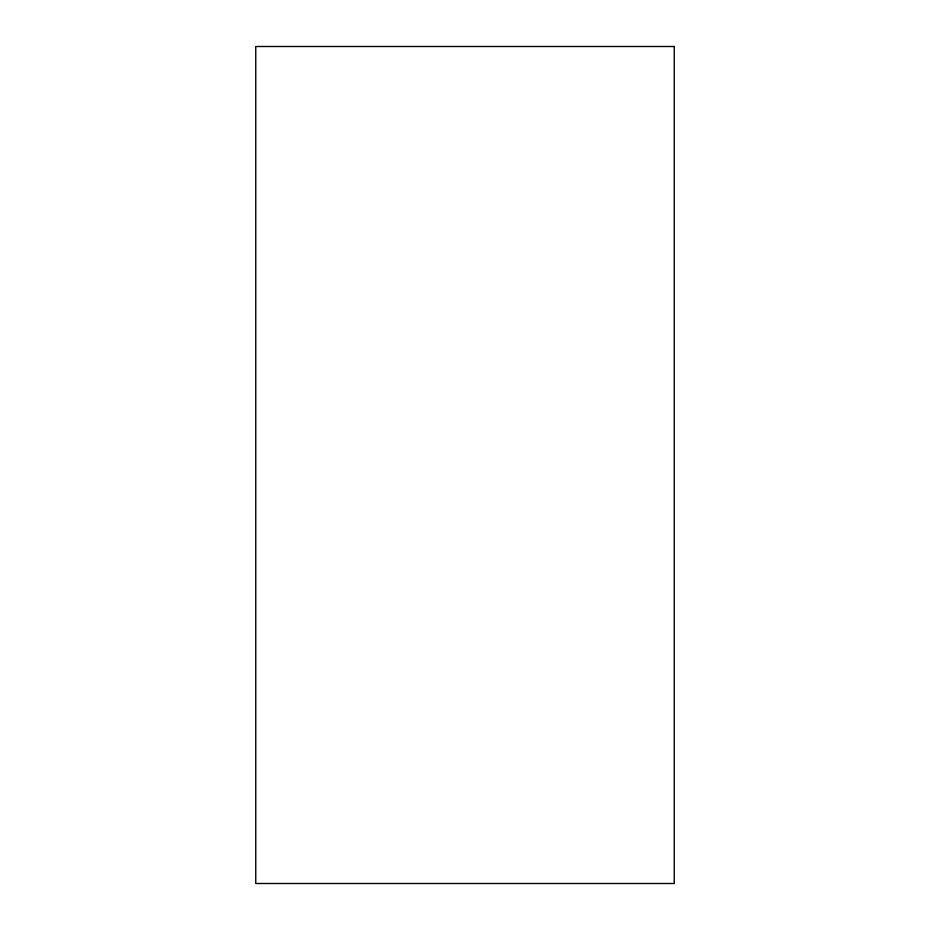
<?xml version="1.0" encoding="UTF-8"?>
<svg xmlns="http://www.w3.org/2000/svg" width="930" height="930" viewBox="0 0 930 930"><rect width="100%" height="100%" fill="white"/><g stroke="black" fill="none" stroke-linecap="round" stroke-linejoin="round"><path stroke-width="1.4" d="M674.25 46.5L255.75 46.5L255.75 883.5L674.25 883.5L674.25 46.5"/></g></svg>
